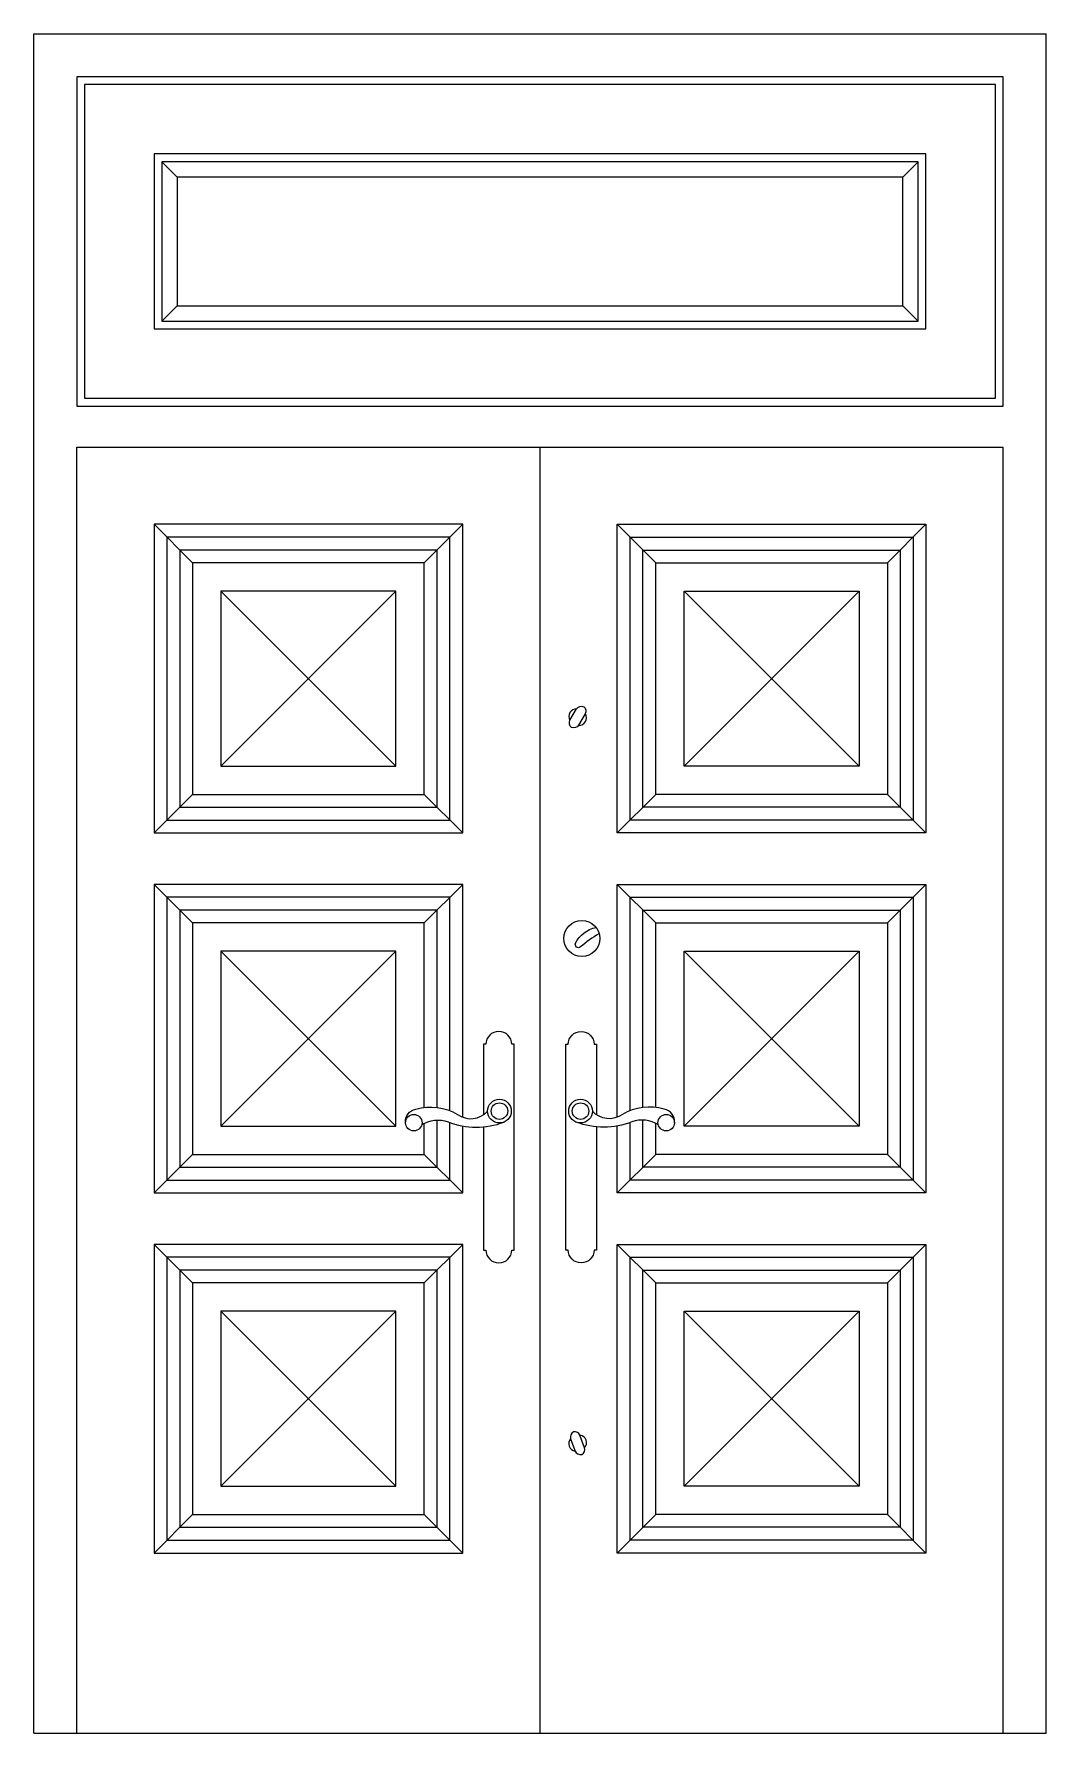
# Model space of a CAD drawing. Header units: metres. Extents: x -8861 to -6501, y 1 to 3965.
import ezdxf

# ---------------------------------------------------------------- set-up
doc = ezdxf.new("R2010")
doc.units = ezdxf.units.M
for name, color, linetype in [('1', 3, 'Continuous'), ('2', 2, 'Continuous'), ('7', 7, 'Continuous')]:
    doc.layers.add(name, color=color, linetype=linetype)

msp = doc.modelspace()

# ---------------------------------------------------------------- linework, layer by layer
at = {"layer": '1'}
for p, q in [((-8527.16, 3631.25), (-8563.16, 3667.25)), ((-6835.16, 3631.25), (-6799.16, 3667.25)), ((-8527.16, 3331.25), (-8563.16, 3295.25)), ((-6835.16, 3331.25), (-6799.16, 3295.25)), ((-8581.16, 2821.25), (-8491.16, 2731.25)), ((-7861.16, 2821.25), (-7951.16, 2731.25)), ((-7501.16, 2821.25), (-7411.16, 2731.25)), ((-6781.16, 2821.25), (-6871.16, 2731.25)), ((-8425.16, 2665.25), (-8017.16, 2257.25)), ((-8017.16, 2665.25), (-8425.16, 2257.25)), ((-7345.16, 2665.25), (-6937.16, 2257.25)), ((-6937.16, 2665.25), (-7345.16, 2257.25)), ((-8491.16, 2191.25), (-8581.16, 2101.25)), ((-7951.16, 2191.25), (-7861.16, 2101.25)), ((-7411.16, 2191.25), (-7501.16, 2101.25)), ((-6871.16, 2191.25), (-6781.16, 2101.25)), ((-8581.16, 1981.25), (-8491.16, 1891.25)), ((-7861.16, 1981.25), (-7951.16, 1891.25)), ((-7501.16, 1981.25), (-7411.16, 1891.25)), ((-6781.16, 1981.25), (-6871.16, 1891.25)), ((-8017.16, 1825.25), (-8425.16, 1417.25)), ((-8425.16, 1825.25), (-8017.16, 1417.25)), ((-6937.16, 1825.25), (-7345.16, 1417.25)), ((-7345.16, 1825.25), (-6937.16, 1417.25)), ((-8491.16, 1351.25), (-8581.16, 1261.25)), ((-7951.16, 1351.25), (-7861.16, 1261.25)), ((-7411.16, 1351.25), (-7501.16, 1261.25)), ((-6871.16, 1351.25), (-6781.16, 1261.25)), ((-8581.16, 1141.25), (-8491.16, 1051.25)), ((-7861.16, 1141.25), (-7951.16, 1051.25)), ((-7501.16, 1141.25), (-7411.16, 1051.25)), ((-6781.16, 1141.25), (-6871.16, 1051.25)), ((-8017.16, 985.25), (-8425.16, 577.25)), ((-8425.16, 985.25), (-8017.16, 577.25)), ((-6937.16, 985.25), (-7345.16, 577.25)), ((-7345.16, 985.25), (-6937.16, 577.25)), ((-8491.16, 511.25), (-8581.16, 421.25)), ((-7951.16, 511.25), (-7861.16, 421.25)), ((-7411.16, 511.25), (-7501.16, 421.25)), ((-6871.16, 511.25), (-6781.16, 421.25))]:
    msp.add_line(p, q, dxfattribs=at)
for points in [[(-8743.16, 3115.25), (-6619.16, 3115.25), (-6619.16, 3847.25), (-8743.16, 3847.25)], [(-8563.16, 3295.25), (-6799.16, 3295.25), (-6799.16, 3667.25), (-8563.16, 3667.25)], [(-8551.16, 2131.25), (-7891.16, 2131.25), (-7891.16, 2791.25), (-8551.16, 2791.25)], [(-6811.16, 2131.25), (-7471.16, 2131.25), (-7471.16, 2791.25), (-6811.16, 2791.25)], [(-8521.16, 2161.25), (-7921.16, 2161.25), (-7921.16, 2761.25), (-8521.16, 2761.25)], [(-6841.16, 2161.25), (-7441.16, 2161.25), (-7441.16, 2761.25), (-6841.16, 2761.25)], [(-8551.16, 451.25), (-7891.16, 451.25), (-7891.16, 1111.25), (-8551.16, 1111.25)], [(-6811.16, 451.25), (-7471.16, 451.25), (-7471.16, 1111.25), (-6811.16, 1111.25)], [(-8521.16, 481.25), (-7921.16, 481.25), (-7921.16, 1081.25), (-8521.16, 1081.25)], [(-6841.16, 481.25), (-7441.16, 481.25), (-7441.16, 1081.25), (-6841.16, 1081.25)]]:
    msp.add_lwpolyline(points, close=True, dxfattribs=at)
for points in [[(-7579.32, 2395.69, -0.37), (-7575.91, 2379.11), (-7591.27, 2352.5, -0.37), (-7607.34, 2347.16, -0.36), (-7611.23, 2364.02), (-7595.87, 2390.63, -0.36)], [(-7583.76, 651.2, 0.37), (-7577.53, 666.94), (-7588.03, 695.81, 0.37), (-7602.93, 703.86, 0.36), (-7609.69, 687.93), (-7599.18, 659.06, 0.36)]]:
    msp.add_lwpolyline(points, format="xyb", close=True, dxfattribs=at)
for points in [[(-7891.16, 1453.46), (-7891.16, 1951.25), (-8551.16, 1951.25), (-8551.16, 1291.25), (-7891.16, 1291.25), (-7891.16, 1425.57)], [(-7471.16, 1453.46), (-7471.16, 1951.25), (-6811.16, 1951.25), (-6811.16, 1291.25), (-7471.16, 1291.25), (-7471.16, 1425.57)], [(-7921.16, 1461.12), (-7921.16, 1921.25), (-8521.16, 1921.25), (-8521.16, 1321.25), (-7921.16, 1321.25), (-7921.16, 1431.2)], [(-7441.16, 1461.12), (-7441.16, 1921.25), (-6841.16, 1921.25), (-6841.16, 1321.25), (-7441.16, 1321.25), (-7441.16, 1431.2)]]:
    msp.add_lwpolyline(points, dxfattribs=at)
msp.add_lwpolyline([(-7543.66, 1865.87, 0.05), (-7586.69, 1835.17, -0.82), (-7598.1, 1843.94, -0.23), (-7550.53, 1880.75)], format="xyb", dxfattribs=at)
for centre in [(-7775.76, 1452.16), (-7586.57, 1452.16)]:
    msp.add_circle(centre, 19.2, dxfattribs=at)
for centre, start, end in [((-7596.27, 2373.13), 88.68, 211.32), ((-7590.39, 2369.73), 268.68, 31.32), ((-7596.54, 676.37), 138.68, 261.32), ((-7590.15, 678.69), 318.68, 81.32)]:
    msp.add_arc(centre, 17.51, start, end, dxfattribs=at)
at = {"layer": '2'}
msp.add_line((-8861.16, 1.25), (-6501.16, 1.25), dxfattribs=at)
at = {"layer": '7'}
for p, q in [((-8861.16, 3965.25), (-6501.16, 3965.25)), ((-8861.16, 1.25), (-8861.16, 3965.25)), ((-6501.16, 1.25), (-6501.16, 3965.25)), ((-8761.16, 3001.25), (-6601.16, 3001.25)), ((-8761.16, 1.25), (-8761.16, 3001.25)), ((-7681.16, 1.25), (-7681.16, 3001.25)), ((-6601.16, 1.25), (-6601.16, 3001.25))]:
    msp.add_line(p, q, dxfattribs=at)
for points in [[(-8761.16, 3097.25), (-6601.16, 3097.25), (-6601.16, 3865.25), (-8761.16, 3865.25)], [(-8581.16, 3277.25), (-6781.16, 3277.25), (-6781.16, 3685.25), (-8581.16, 3685.25)], [(-8527.16, 3331.25), (-6835.16, 3331.25), (-6835.16, 3631.25), (-8527.16, 3631.25)], [(-8581.16, 2101.25), (-7861.16, 2101.25), (-7861.16, 2821.25), (-8581.16, 2821.25)], [(-6781.16, 2101.25), (-7501.16, 2101.25), (-7501.16, 2821.25), (-6781.16, 2821.25)], [(-8491.16, 2191.25), (-7951.16, 2191.25), (-7951.16, 2731.25), (-8491.16, 2731.25)], [(-6871.16, 2191.25), (-7411.16, 2191.25), (-7411.16, 2731.25), (-6871.16, 2731.25)], [(-8425.16, 2257.25), (-8017.16, 2257.25), (-8017.16, 2665.25), (-8425.16, 2665.25)], [(-6937.16, 2257.25), (-7345.16, 2257.25), (-7345.16, 2665.25), (-6937.16, 2665.25)], [(-8425.16, 1417.25), (-8017.16, 1417.25), (-8017.16, 1825.25), (-8425.16, 1825.25)], [(-6937.16, 1417.25), (-7345.16, 1417.25), (-7345.16, 1825.25), (-6937.16, 1825.25)], [(-8581.16, 421.25), (-7861.16, 421.25), (-7861.16, 1141.25), (-8581.16, 1141.25)], [(-6781.16, 421.25), (-7501.16, 421.25), (-7501.16, 1141.25), (-6781.16, 1141.25)], [(-8491.16, 511.25), (-7951.16, 511.25), (-7951.16, 1051.25), (-8491.16, 1051.25)], [(-6871.16, 511.25), (-7411.16, 511.25), (-7411.16, 1051.25), (-6871.16, 1051.25)], [(-8425.16, 577.25), (-8017.16, 577.25), (-8017.16, 985.25), (-8425.16, 985.25)], [(-6937.16, 577.25), (-7345.16, 577.25), (-7345.16, 985.25), (-6937.16, 985.25)]]:
    msp.add_lwpolyline(points, close=True, dxfattribs=at)
for points in [[(-7861.16, 1437.91), (-7861.16, 1981.25), (-8581.16, 1981.25), (-8581.16, 1261.25), (-7861.16, 1261.25), (-7861.16, 1417.34)], [(-7501.16, 1437.91), (-7501.16, 1981.25), (-6781.16, 1981.25), (-6781.16, 1261.25), (-7501.16, 1261.25), (-7501.16, 1417.34)], [(-7951.16, 1460.94), (-7951.16, 1891.25), (-8491.16, 1891.25), (-8491.16, 1351.25), (-7951.16, 1351.25), (-7951.16, 1423.83)], [(-7411.16, 1460.94), (-7411.16, 1891.25), (-6871.16, 1891.25), (-6871.16, 1351.25), (-7411.16, 1351.25), (-7411.16, 1423.83)]]:
    msp.add_lwpolyline(points, dxfattribs=at)
for points in [[(-7813.16, 1415.26), (-7813.16, 1128.16), (-7807.16, 1128.16, 1), (-7747.16, 1128.16), (-7741.16, 1128.16), (-7741.16, 1608.16), (-7747.16, 1608.16, 1), (-7807.16, 1608.16), (-7813.16, 1608.16), (-7813.16, 1443.5)], [(-7549.16, 1415.26), (-7549.16, 1128.16), (-7555.16, 1128.16, -1), (-7615.16, 1128.16), (-7621.16, 1128.16), (-7621.16, 1608.16), (-7615.16, 1608.16, -1), (-7555.16, 1608.16), (-7549.16, 1608.16), (-7549.16, 1443.5)], [(-7994.72, 1425.18, -0.4), (-7970.46, 1456.72, -0.21), (-7873.42, 1444.61, 0.39), (-7803.36, 1452.16, 0.26)], [(-7956.9, 1420.7, -0.22), (-7895.5, 1427.25, 0.19), (-7765.36, 1426.59)], [(-7405.43, 1420.7, 0.22), (-7466.83, 1427.25, -0.19), (-7596.97, 1426.59)], [(-7367.61, 1425.18, 0.4), (-7391.87, 1456.72, 0.21), (-7488.91, 1444.61, -0.39), (-7558.97, 1452.16, -0.26)]]:
    msp.add_lwpolyline(points, format="xyb", dxfattribs=at)
for centre, radius in [((-7583.7, 1854.99), 42), ((-7775.76, 1452.16), 27.6), ((-7586.57, 1452.16), 27.6), ((-7975.52, 1425.18), 19.2), ((-7386.81, 1425.18), 19.2)]:
    msp.add_circle(centre, radius, dxfattribs=at)

doc.saveas('drawing.dxf')
